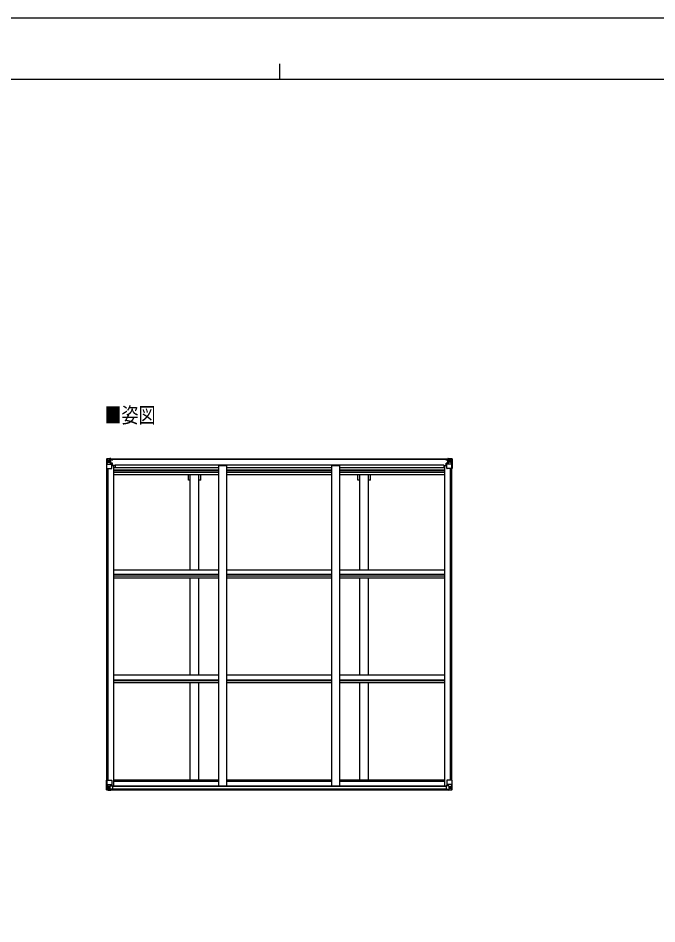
# Model space of a CAD drawing. Units: millimetres, scale not verified. Extents: x -8410 to 8410, y -5940 to 5940.
# Drawn here: x -1666 to 2383, y 200 to 5940 of the extents above; entities that cross this region are included whole.
import ezdxf
from ezdxf.enums import TextEntityAlignment as Align

# ---------------------------------------------------------------- set-up
doc = ezdxf.new("R2010")
doc.units = ezdxf.units.MM
doc.header["$LTSCALE"] = 30
for name, color, linetype in [('0-2_USER1', 3, 'Continuous'), ('0-4_YKK_13', 4, 'Continuous'), ('0-5_YKK_A1', 4, 'Continuous'), ('0-7_YKK_ZWAK', 7, 'Continuous')]:
    doc.layers.add(name, color=color, linetype=linetype)
doc.styles.add('ＭＳ ゴシック', font='')
doc.styles.get('ＭＳ ゴシック').set_extended_font_data('MS Gothic')

msp = doc.modelspace()

# ---------------------------------------------------------------- linework, layer by layer
at = {"layer": '0-4_YKK_13'}
for p, q in [((-1105.95, 3146.23), (-1105.95, 3146.19)), ((-1105.01, 3147.23), (-1105.01, 3147.23)), ((-1105.01, 3147.19), (-1105.01, 3147.23)), ((-1096.04, 3147.62), (-1103.97, 3147.14)), ((-1103.11, 3146.17), (-1103.11, 3146.1)), ((-1103.11, 3085.52), (-1103.11, 3146.1)), ((-1102.56, 3112.4), (-1098.42, 3124.49)), ((-1102.56, 3112.4), (-1095.95, 3112.19)), ((-1099.14, 3142.73), (-1101.87, 3146.4)), ((-1098.28, 3139.22), (-1095.95, 3139.28)), ((-1098.28, 3125.75), (-1098.28, 3139.22)), ((-1095.95, 3125.72), (-1098.28, 3125.75)), ((-1083.95, 3148.41), (-1095.95, 3147.62)), ((-1095.95, 3139.28), (-1083.95, 3139.28)), ((-1095.95, 3125.72), (-1083.95, 3125.72)), ((-1095.95, 3125.72), (-1095.95, 3125.72)), ((-1095.95, 3112.19), (-1071.95, 3112.19)), ((-1090.47, 3132.08), (-1090.47, 3131.12)), ((-1084.95, 3139.28), (-1083.95, 3139.28)), ((-1077.45, 3148.92), (-1083.95, 3148.52)), ((-1083.95, 3122.42), (-1083.95, 3148.52)), ((-1083.95, 3147.64), (-1077.45, 3148.03)), ((-1082.45, 3142.81), (-1083.95, 3142.81)), ((-1082.45, 3139.28), (-1083.95, 3139.28)), ((-1082.45, 3125.72), (-1083.95, 3125.72)), ((-1083.12, 3122.16), (-1072.78, 3120.51)), ((-1083.12, 3121.53), (-1083.12, 3122.16)), ((-1072.78, 3119.88), (-1083.12, 3121.53)), ((-1077.45, 3147.11), (-1082.45, 3147.02)), ((-1081.95, 3142.45), (-1082.45, 3142.45)), ((-1078.45, 3137.52), (-1082.45, 3137.52)), ((-1078.45, 3129.32), (-1082.45, 3129.32)), ((-1082.34, 3141.15), (-1078.45, 3141.15)), ((-1081.96, 3141.36), (-1081.96, 3141.52)), ((-1081.96, 3141.52), (-1081.95, 3141.52)), ((-1081.95, 3143.48), (-1081.95, 3141.52)), ((-1073.95, 3143.48), (-1081.95, 3143.48)), ((-1073.95, 3143.45), (-1081.95, 3143.45)), ((-1071.95, 3141.61), (-1081.95, 3141.52)), ((-1078.45, 3121.42), (-1078.45, 3141.39)), ((-1077.45, 3148.03), (-1077.45, 3148.92)), ((-1077.45, 3147.52), (-1077.45, 3148.03)), ((-1077.45, 3147.52), (-1077.45, 3147.11)), ((-1077.45, 3147.11), (-1077.45, 3146.29)), ((-1075.45, 3144.23), (-1075.45, 3143.48)), ((-1072.78, 3120.51), (-1072.78, 3119.88)), ((-1072.5, 3120.43), (-1068.45, 3120.4)), ((-1072.45, 3146.72), (-1072.45, 3146.29)), ((-1072.15, 3146.72), (-1072.45, 3146.72)), ((-1072.15, 3146.72), (-1070.46, 3146.29)), ((-1071.95, 3143.22), (-1066.95, 3143.22)), ((-1071.95, 3141.61), (-1071.95, 3143.22)), ((-1071.95, 3086.52), (-1071.95, 3119.62)), ((-1067.45, 3108.52), (-1071.95, 3108.52)), ((-1051.45, 3104.6), (-1071.95, 3104.6)), ((-1067.45, 3120.39), (-1068.45, 3120.4)), ((-1068.45, 3118.66), (-1067.45, 3118.67)), ((-1067.45, 3104.6), (-1067.45, 3120.39)), ((-1066.95, 3144.23), (-1066.95, 3143.22)), ((-1066.95, 3143.22), (-1065.95, 3143.22)), ((-1065.95, 3143.22), (-1065.95, 3144.23)), ((-1065.95, 3143.22), (-1065.95, 3141.65)), ((-1065.95, 3141.54), (-1065.95, 3141.65)), ((1031.55, 3104.6), (1052.05, 3104.6)), ((1046.05, 3143.22), (1046.05, 3144.23)), ((1047.05, 3143.22), (1046.05, 3143.22)), ((1046.05, 3143.22), (1046.05, 3141.65)), ((1046.05, 3141.54), (1046.05, 3141.65)), ((1047.05, 3144.23), (1047.05, 3143.22)), ((1052.05, 3143.22), (1047.05, 3143.22)), ((1047.55, 3120.39), (1048.55, 3120.4)), ((1047.55, 3104.6), (1047.55, 3120.39)), ((1048.55, 3118.66), (1047.55, 3118.67)), ((1047.55, 3108.52), (1052.05, 3108.52)), ((1052.6, 3120.43), (1048.55, 3120.4)), ((1052.25, 3146.72), (1050.56, 3146.29)), ((1052.05, 3141.61), (1052.05, 3143.22)), ((1052.05, 3141.61), (1062.05, 3141.52)), ((1052.05, 3086.52), (1052.05, 3119.62)), ((1076.05, 3112.19), (1052.05, 3112.19)), ((1052.25, 3146.72), (1052.55, 3146.72)), ((1052.55, 3146.72), (1052.55, 3146.29)), ((1063.22, 3122.16), (1052.88, 3120.51)), ((1052.88, 3119.88), (1063.22, 3121.53)), ((1052.88, 3120.51), (1052.88, 3119.88)), ((1054.05, 3143.48), (1062.05, 3143.48)), ((1054.05, 3143.45), (1062.05, 3143.45)), ((1057.55, 3148.92), (1064.05, 3148.52)), ((1057.55, 3148.03), (1057.55, 3148.92)), ((1064.05, 3147.64), (1057.55, 3148.03)), ((1057.55, 3147.52), (1057.55, 3148.03)), ((1057.55, 3147.52), (1057.55, 3147.11)), ((1057.55, 3147.11), (1062.55, 3147.02)), ((1057.55, 3147.11), (1057.55, 3146.29)), ((1058.55, 3121.42), (1058.55, 3141.39)), ((1062.44, 3141.15), (1058.55, 3141.15)), ((1058.55, 3137.52), (1062.55, 3137.52)), ((1058.55, 3129.32), (1062.55, 3129.32)), ((1062.05, 3143.48), (1062.05, 3141.52)), ((1062.05, 3142.45), (1062.55, 3142.45)), ((1062.05, 3141.36), (1062.05, 3141.52)), ((1062.05, 3141.52), (1062.05, 3141.52)), ((1062.55, 3142.81), (1064.05, 3142.81)), ((1062.55, 3139.28), (1064.05, 3139.28)), ((1062.55, 3125.72), (1064.05, 3125.72)), ((1063.22, 3121.53), (1063.22, 3122.16)), ((1064.05, 3122.42), (1064.05, 3148.52)), ((1064.05, 3148.41), (1076.05, 3147.62)), ((1065.05, 3139.28), (1064.05, 3139.28)), ((1076.05, 3139.28), (1064.05, 3139.28)), ((1076.05, 3125.72), (1064.05, 3125.72)), ((1070.57, 3132.08), (1070.57, 3131.12)), ((1078.38, 3139.22), (1076.05, 3139.28)), ((1076.05, 3125.72), (1078.38, 3125.75)), ((1076.05, 3125.72), (1076.05, 3125.72)), ((1082.66, 3112.4), (1076.05, 3112.19)), ((1076.14, 3147.62), (1084.06, 3147.14)), ((1078.38, 3125.75), (1078.38, 3139.22)), ((1082.66, 3112.4), (1078.52, 3124.49)), ((1079.24, 3142.73), (1081.97, 3146.4)), ((1083.2, 3146.17), (1083.21, 3146.1)), ((1083.21, 3085.52), (1083.21, 3146.1)), ((1085.11, 3147.23), (1085.11, 3147.23)), ((1085.11, 3147.19), (1085.11, 3147.23)), ((1086.05, 3146.23), (1086.05, 3146.19)), ((-1103.11, 3085.52), (-1072.95, 3085.52)), ((1083.21, 3085.52), (1053.05, 3085.52)), ((-1105.64, 1110.44), (-1072.64, 1110.44)), ((-1105.64, 1049.73), (-1105.64, 1110.44)), ((-1102.8, 1110.44), (-1102.8, 1049.86)), ((-1071.64, 1109.44), (-1071.64, 1076.35)), ((1051.74, 1109.44), (1051.74, 1076.35)), ((1085.74, 1110.44), (1052.74, 1110.44)), ((1082.89, 1110.44), (1082.89, 1049.86)), ((1085.74, 1049.73), (1085.74, 1110.44)), ((-1104.7, 1048.78), (-1104.7, 1048.73)), ((-1095.73, 1048.35), (-1103.65, 1048.82)), ((-1102.79, 1049.79), (-1102.8, 1049.86)), ((-1102.25, 1083.56), (-1095.64, 1083.78)), ((-1102.25, 1083.56), (-1098.11, 1071.48)), ((-1098.83, 1053.23), (-1101.56, 1049.57)), ((-1095.64, 1070.24), (-1097.97, 1070.21)), ((-1097.97, 1070.21), (-1097.97, 1056.74)), ((-1097.97, 1056.74), (-1095.64, 1056.68)), ((-1095.64, 1083.78), (-1071.64, 1083.78)), ((-1095.64, 1070.24), (-1095.64, 1070.24)), ((-1083.64, 1070.24), (-1095.64, 1070.24)), ((-1095.64, 1056.69), (-1083.64, 1056.69)), ((-1083.64, 1047.56), (-1095.64, 1048.34)), ((-1091.12, 1063.88), (-1091.12, 1064.84)), ((-1083.64, 1074.23), (-1077.14, 1074.23)), ((-1083.64, 1074.23), (-1083.64, 1047.44)), ((-1072.46, 1076.09), (-1082.81, 1074.43)), ((-1082.81, 1074.43), (-1082.81, 1074.23)), ((-1080.12, 1074.23), (-1072.46, 1075.45)), ((-1077.14, 1074.23), (-1068.14, 1074.2)), ((-1077.14, 1047.05), (-1077.14, 1052.99)), ((-1068.14, 1052.42), (-1077.14, 1052.36)), ((-1072.46, 1075.45), (-1072.46, 1076.09)), ((-1067.14, 1073.29), (-1067.14, 1053.13)), ((1047.24, 1073.29), (1047.24, 1053.13)), ((1057.24, 1074.23), (1048.24, 1074.2)), ((1048.24, 1052.42), (1057.24, 1052.36)), ((1075.74, 1083.78), (1051.74, 1083.78)), ((1052.56, 1076.09), (1062.91, 1074.43)), ((1052.56, 1075.45), (1052.56, 1076.09)), ((1060.21, 1074.23), (1052.56, 1075.45)), ((1063.74, 1074.23), (1057.24, 1074.23)), ((1057.24, 1047.05), (1057.24, 1052.99)), ((1062.91, 1074.43), (1062.91, 1074.23)), ((1063.74, 1074.23), (1063.74, 1047.44)), ((1063.74, 1070.24), (1075.74, 1070.24)), ((1075.74, 1056.69), (1063.74, 1056.69)), ((1063.74, 1047.56), (1075.74, 1048.34)), ((1071.22, 1063.88), (1071.22, 1064.84)), ((1082.35, 1083.56), (1075.74, 1083.78)), ((1075.74, 1070.24), (1075.74, 1070.24)), ((1075.74, 1070.24), (1078.07, 1070.21)), ((1078.07, 1056.74), (1075.74, 1056.68)), ((1075.83, 1048.35), (1083.75, 1048.82)), ((1078.07, 1070.21), (1078.07, 1056.74)), ((1082.35, 1083.56), (1078.2, 1071.48)), ((1078.92, 1053.23), (1081.66, 1049.57)), ((1082.89, 1049.79), (1082.89, 1049.86)), ((1084.8, 1048.78), (1084.8, 1048.73))]:
    msp.add_line(p, q, dxfattribs=at)
for points in [[(-1105.95, 3146.19), (-1105.95, 3085.52), (-1103.11, 3085.52)], [(-1105.01, 3147.23), (-1095.95, 3147.79), (-1083.95, 3148.52)], [(-1092.39, 3133.04), (-1093.35, 3133.04), (-1093.35, 3134), (-1092.39, 3134)], [(-1091.43, 3134.96), (-1091.43, 3135.92), (-1090.47, 3135.92), (-1090.47, 3134.96)], [(-1090.47, 3131.12), (-1091.43, 3131.12), (-1091.43, 3132.08)], [(-1089.51, 3134), (-1088.55, 3134), (-1088.55, 3133.04), (-1089.51, 3133.04)], [(-1077.45, 3147.52), (-1082.45, 3147.52), (-1082.45, 3122.06)], [(-1066.95, 3141.49), (-1081.95, 3141.36), (-1081.96, 3141.36)], [(-1081.95, 3142.45), (-1073.95, 3142.45), (-1073.95, 3144.23)], [(-1071.95, 3141.61), (-1071.95, 3141.6), (-1065.95, 3141.65)], [(-1068.45, 3120.4), (-1068.45, 3118.66), (-1071.95, 3118.65)], [(1052.05, 3141.61), (1052.05, 3141.6), (1046.05, 3141.65)], [(1047.05, 3141.49), (1062.05, 3141.36), (1062.05, 3141.36)], [(1048.55, 3120.4), (1048.55, 3118.66), (1052.05, 3118.65)], [(1062.05, 3142.45), (1054.05, 3142.45), (1054.05, 3144.23)], [(1057.55, 3147.52), (1062.55, 3147.52), (1062.55, 3122.06)], [(1085.11, 3147.23), (1076.05, 3147.79), (1064.05, 3148.52)], [(1069.61, 3134), (1068.65, 3134), (1068.65, 3133.04), (1069.61, 3133.04)], [(1071.53, 3134.96), (1071.53, 3135.92), (1070.57, 3135.92), (1070.57, 3134.96)], [(1070.57, 3131.12), (1071.53, 3131.12), (1071.53, 3132.08)], [(1072.49, 3133.04), (1073.45, 3133.04), (1073.45, 3134), (1072.49, 3134)], [(1086.05, 3146.19), (1086.05, 3085.52), (1083.21, 3085.52)], [(-1104.7, 1048.73), (-1095.64, 1048.18), (-1077.14, 1047.05)], [(-1092.08, 1061.96), (-1093.04, 1061.96), (-1093.04, 1062.92), (-1092.08, 1062.92)], [(-1091.12, 1064.84), (-1090.16, 1064.84), (-1090.16, 1063.88)], [(-1090.16, 1061), (-1090.16, 1060.04), (-1091.12, 1060.04), (-1091.12, 1061)], [(-1089.2, 1062.92), (-1088.24, 1062.92), (-1088.24, 1061.96), (-1089.2, 1061.96)], [(-1067.14, 1053.13), (-1067.15, 1053.03), (-1077.14, 1052.99)], [(1047.24, 1053.13), (1047.25, 1053.03), (1057.24, 1052.99)], [(1084.8, 1048.73), (1075.74, 1048.18), (1057.24, 1047.05)], [(1069.3, 1062.92), (1068.34, 1062.92), (1068.34, 1061.96), (1069.3, 1061.96)], [(1071.22, 1064.84), (1070.26, 1064.84), (1070.26, 1063.88)], [(1070.26, 1061), (1070.26, 1060.04), (1071.22, 1060.04), (1071.22, 1061)], [(1072.18, 1061.96), (1073.14, 1061.96), (1073.14, 1062.92), (1072.18, 1062.92)]]:
    msp.add_lwpolyline(points, dxfattribs=at)
for centre in [(-1090.95, 3133.52), (1071.05, 3133.52), (-1090.64, 1062.44), (1070.74, 1062.44)]:
    msp.add_circle(centre, 5.3, dxfattribs=at)
for centre, radius, start, end in [((-1104.95, 3146.23), 0.999, 93.4424, 179.95083), ((-1104.95, 3146.23), 1, 93.50017, 180.00079), ((-1104.95, 3146.19), 0.999, 93.4424, 179.95083), ((-1103.8, 3159.84), 12.7, 269.24466, 275.10311), ((-1101.82, 3146.23), 1.28, 131.17831, 182.45895), ((-1092.39, 3134.96), 0.96, 270, 0), ((-1092.39, 3132.08), 0.96, 0, 90), ((-1089.51, 3134.96), 0.96, 180, 270), ((-1089.51, 3132.08), 0.96, 90, 180), ((-1083.01, 3123.09), 0.937, 182.32209, 263.26766), ((-1083.01, 3122.46), 0.937, 182.32209, 263.26766), ((-1081.95, 3143.98), 0.5, 179.99802, 269.99691), ((-1081.95, 3143.95), 0.5, 180.00109, 270.00109), ((-1081.95, 3141.02), 0.5, 90.52895, 180.04464), ((-1081.94, 3140.85), 0.513, 91.88028, 181.04707), ((-1072.89, 3119.58), 0.937, 2.32209, 83.26766), ((-1072.89, 3118.95), 0.937, 2.32209, 83.26766), ((-1066.81, 3149.18), 7.69, 268.96999, 276.43426), ((1046.91, 3149.18), 7.69, 263.56574, 271.03001), ((1052.99, 3119.58), 0.937, 96.73234, 177.67791), ((1052.99, 3118.95), 0.937, 96.73234, 177.67791), ((1062.05, 3143.98), 0.5, 270.00309, 0.00198), ((1062.05, 3143.95), 0.5, 269.99891, 359.99891), ((1062.05, 3141.02), 0.5, 359.95536, 89.47105), ((1062.04, 3140.85), 0.513, 358.95293, 88.11972), ((1063.11, 3123.09), 0.937, 276.73234, 357.67791), ((1063.11, 3122.46), 0.937, 276.73234, 357.67791), ((1069.61, 3134.96), 0.96, 270, 0), ((1069.61, 3132.08), 0.96, 0, 90), ((1072.49, 3134.96), 0.96, 180, 270), ((1072.49, 3132.08), 0.96, 90, 180), ((1081.92, 3146.23), 1.28, 357.54105, 48.82169), ((1083.9, 3159.84), 12.7, 264.89689, 270.75534), ((1085.05, 3146.23), 0.999, 0.04917, 86.5576), ((1085.05, 3146.23), 1, 359.99921, 86.49983), ((1085.05, 3146.19), 0.999, 0.04917, 86.5576), ((-1072.95, 3086.52), 1, 270, 0), ((1053.05, 3086.52), 1, 180, 270), ((-1072.64, 1109.44), 1, 0, 90), ((1052.74, 1109.44), 1, 90, 180), ((-1104.64, 1049.77), 0.999, 180.04917, 266.5576), ((-1104.64, 1049.73), 0.999, 180.04917, 266.5576), ((-1104.64, 1049.73), 1, 179.99921, 266.49983), ((-1103.48, 1036.12), 12.7, 84.89689, 90.75534), ((-1101.51, 1049.73), 1.28, 177.54105, 228.82169), ((-1092.08, 1063.88), 0.96, 270, 0), ((-1092.08, 1061), 0.96, 0, 90), ((-1089.2, 1063.88), 0.96, 180, 270), ((-1089.2, 1061), 0.96, 90, 180), ((-1082.7, 1073.5), 0.937, 96.73234, 129.06602), ((-1072.57, 1077.02), 0.937, 276.73234, 357.67791), ((-1072.57, 1076.38), 0.937, 276.73234, 357.67791), ((1052.67, 1077.02), 0.937, 182.32209, 263.26766), ((1052.67, 1076.38), 0.937, 182.32209, 263.26766), ((1062.8, 1073.5), 0.937, 50.93398, 83.26766), ((1069.3, 1063.88), 0.96, 270, 0), ((1069.3, 1061), 0.96, 0, 90), ((1072.18, 1063.88), 0.96, 180, 270), ((1072.18, 1061), 0.96, 90, 180), ((1081.61, 1049.73), 1.28, 311.17831, 2.45895), ((1083.58, 1036.12), 12.7, 89.24466, 95.10311), ((1084.74, 1049.77), 0.999, 273.4424, 359.95083), ((1084.74, 1049.73), 0.999, 273.4424, 359.95083), ((1084.74, 1049.73), 1, 273.50017, 0.00079)]:
    msp.add_arc(centre, radius, start, end, dxfattribs=at)
for centre, major_axis, ratio, start_param, end_param in [((-904.01, 3159.54), (201, 12.36), 0.060933, 3.1373463, 3.1378449), ((-1103.01, 3147.31), (2, 0.12), 0.060933, 3.1378449, 4.2119296), ((-1101.84, 3114.75), (0.85, 2.32), 0.403757, 2.3087461, 3.2744049), ((-1102.82, 3144.21), (-0.02, 3), 0.466854, 5.5234897, 6.1575023), ((-1101.15, 3139.14), (0.03, 5), 0.573921, 4.7320603, 5.5159136), ((-1099.69, 3125.77), (0, 3), 0.468246, 4.2703918, 4.7058971), ((-1177.7, 3139.28), (81.75, 0), 0.061163, 0, 0.0007725), ((1157.8, 3139.28), (-81.75, 0), 0.061163, 6.2824128, 6.2831853), ((1081.25, 3139.14), (-0.03, 5), 0.573921, 0.7672717, 1.551125), ((1079.79, 3125.77), (0, 3), 0.468246, 1.5772882, 2.0127935), ((1082.92, 3144.21), (0.02, 3), 0.466854, 0.125683, 0.7596956), ((1081.94, 3114.75), (-0.85, 2.32), 0.403757, 3.0087805, 3.9744392), ((1083.11, 3147.31), (-2, 0.12), 0.060933, 2.0712557, 3.1453404), ((884.11, 3159.54), (-201, 12.36), 0.060933, 3.1453404, 3.145839), ((-1102.7, 1048.65), (2, -0.12), 0.060933, 2.0712557, 3.1453404), ((-903.7, 1036.42), (201, -12.36), 0.060933, 3.1453404, 3.145839), ((-1101.53, 1081.21), (0.85, -2.32), 0.403757, 3.0087805, 3.9744392), ((-1102.51, 1051.75), (-0.02, -3), 0.466854, 0.125683, 0.7596956), ((-1100.84, 1056.82), (0.03, -5), 0.573921, 0.7672717, 1.551125), ((-1099.37, 1070.19), (0, -3), 0.468246, 1.5772882, 2.0127935), ((-1177.39, 1056.69), (81.75, 0), 0.061163, 6.2824128, 6.2831853), ((-1068.14, 1073.29), (1, -0.021), 0.906239, 0.0187047, 1.589501), ((-1068.14, 1053.13), (1, 0.012), 0.707053, 4.7036637, 6.124411), ((1048.24, 1073.29), (-1, -0.021), 0.906239, 4.6936843, 6.2644806), ((1048.24, 1053.13), (-1, 0.012), 0.707053, 0.1587743, 1.5795216), ((1157.49, 1056.69), (-81.75, 0), 0.061163, 0, 0.0007725), ((1079.47, 1070.19), (0, -3), 0.468246, 4.2703918, 4.7058971), ((1080.94, 1056.82), (-0.03, -5), 0.573921, 4.7320603, 5.5159136), ((1082.61, 1051.75), (0.02, -3), 0.466854, 5.5234897, 6.1575023), ((1081.63, 1081.21), (-0.85, -2.32), 0.403757, 2.3087461, 3.2744049), ((1082.8, 1048.65), (-2, -0.12), 0.060933, 3.1378449, 4.2119296), ((883.8, 1036.42), (-201, -12.36), 0.060933, 3.1373463, 3.1378449)]:
    msp.add_ellipse(centre, major_axis=major_axis, ratio=ratio, start_param=start_param, end_param=end_param, dxfattribs=at)
at = {"layer": '0-5_YKK_A1'}
for p, q in [((-1082.45, 3146.29), (1062.55, 3146.29)), ((-1082.44, 3144.23), (1062.55, 3144.23)), ((-1071.95, 3103.99), (-1058.95, 3103.99)), ((-1058.95, 1074.09), (-1058.95, 3103.99)), ((1031.55, 3106.02), (-1051.45, 3106.02)), ((-1051.45, 3106.02), (-1051.45, 3090.95)), ((-392.95, 1074.09), (-392.95, 3103.35)), ((-342.95, 3103.35), (-392.95, 3103.35)), ((-342.95, 1074.09), (-342.95, 3103.35)), ((323.05, 1074.09), (323.05, 3103.35)), ((373.05, 3103.35), (323.05, 3103.35)), ((373.05, 1074.09), (373.05, 3103.35)), ((1031.55, 3106.02), (1031.55, 3090.95)), ((1039.05, 1074.09), (1039.05, 3103.99)), ((1052.05, 3103.99), (1039.05, 3103.99)), ((-1103.95, 1110.44), (-1103.95, 3085.52)), ((-1094.95, 1110.44), (-1094.95, 3085.52)), ((-1094.25, 1110.44), (-1094.25, 3085.52)), ((-392.95, 3090.95), (-1058.95, 3090.95)), ((-392.95, 3074.51), (-1058.95, 3074.51)), ((-392.95, 3070.73), (-1058.95, 3070.73)), ((-392.95, 3059.38), (-1058.95, 3059.38)), ((-392.95, 3046.56), (-1058.95, 3046.56)), ((-586.45, 3011.29), (-586.45, 3046.56)), ((-574.45, 2444), (-574.45, 3046.56)), ((-519.45, 2444), (-519.45, 3046.56)), ((-507.45, 3011.29), (-507.45, 3046.56)), ((323.05, 3090.95), (-342.95, 3090.95)), ((323.05, 3074.51), (-342.95, 3074.51)), ((323.05, 3070.73), (-342.95, 3070.73)), ((323.05, 3059.38), (-342.95, 3059.38)), ((323.05, 3046.56), (-342.95, 3046.56)), ((1039.05, 3090.95), (373.05, 3090.95)), ((1039.05, 3074.51), (373.05, 3074.51)), ((1039.05, 3070.73), (373.05, 3070.73)), ((1039.05, 3059.38), (373.05, 3059.38)), ((1039.05, 3046.56), (373.05, 3046.56)), ((487.55, 3011.29), (487.55, 3046.56)), ((499.55, 2444), (499.55, 3046.56)), ((554.55, 2444), (554.55, 3046.56)), ((566.55, 3011.29), (566.55, 3046.56)), ((1074.35, 1110.44), (1074.35, 3085.52)), ((1075.05, 1110.44), (1075.05, 3085.52)), ((1084.05, 1110.44), (1084.05, 3085.52)), ((-574.45, 3011.29), (-586.45, 3011.29)), ((-507.45, 3011.29), (-519.45, 3011.29)), ((499.55, 3011.29), (487.55, 3011.29)), ((566.55, 3011.29), (554.55, 3011.29)), ((-1058.95, 2444), (-392.95, 2444)), ((-392.95, 2414.96), (-1058.95, 2414.96)), ((-342.95, 2444), (323.05, 2444)), ((323.05, 2414.96), (-342.95, 2414.96)), ((373.05, 2444), (1039.05, 2444)), ((1039.05, 2414.96), (373.05, 2414.96)), ((-1058.95, 2405.23), (-392.95, 2405.23)), ((-1058.95, 2392.37), (-392.95, 2392.37)), ((-574.45, 1776.54), (-574.45, 2392.37)), ((-519.45, 1776.54), (-519.45, 2392.37)), ((-342.95, 2405.23), (323.05, 2405.23)), ((-342.95, 2392.37), (323.05, 2392.37)), ((373.05, 2405.23), (1039.05, 2405.23)), ((373.05, 2392.37), (1039.05, 2392.37)), ((499.55, 1776.54), (499.55, 2392.37)), ((554.55, 1776.54), (554.55, 2392.37)), ((-392.95, 1776.54), (-1058.95, 1776.54)), ((-1058.95, 1746.79), (-392.95, 1746.79)), ((-1058.95, 1742.36), (-392.95, 1742.36)), ((-1058.95, 1729.35), (-392.95, 1729.35)), ((-574.45, 1111.33), (-574.45, 1729.35)), ((-519.45, 1111.33), (-519.45, 1729.35)), ((323.05, 1776.54), (-342.95, 1776.54)), ((-342.95, 1746.79), (323.05, 1746.79)), ((-342.95, 1742.36), (323.05, 1742.36)), ((-342.95, 1729.35), (323.05, 1729.35)), ((1039.05, 1776.54), (373.05, 1776.54)), ((373.05, 1746.79), (1039.05, 1746.79)), ((373.05, 1742.36), (1039.05, 1742.36)), ((373.05, 1729.35), (1039.05, 1729.35)), ((499.55, 1111.33), (499.55, 1729.35)), ((554.55, 1111.33), (554.55, 1729.35)), ((-392.95, 1111.33), (-1058.95, 1111.33)), ((-392.95, 1102.2), (-1058.95, 1102.2)), ((323.05, 1111.33), (-342.95, 1111.33)), ((323.05, 1102.2), (-342.95, 1102.2)), ((1039.05, 1111.33), (373.05, 1111.33)), ((1038.78, 1102.2), (373.05, 1102.2)), ((-1077.14, 1049.59), (1057.24, 1049.59)), ((-1077.14, 1048.65), (1057.24, 1048.65)), ((-1067.68, 1074.09), (1047.77, 1074.09)), ((-1067.14, 1071.74), (1047.24, 1071.74)), ((-1067.14, 1056.08), (1047.24, 1056.08))]:
    msp.add_line(p, q, dxfattribs=at)
at = {"layer": '0-7_YKK_ZWAK'}
for p, q in [((-9.96, 5650), (-9.96, 5550)), ((7790.04, 5550), (-7809.96, 5550))]:
    msp.add_line(p, q, dxfattribs=at)
msp.add_lwpolyline([(-8410, -5940), (8410, -5940), (8410, 5940), (-8410, 5940)], close=True, dxfattribs=at)

# ---------------------------------------------------------------- texts
at = {"layer": '0-2_USER1', "style": 'ＭＳ ゴシック', "width": 0.8}
msp.add_text('■姿図', height=98.97, dxfattribs=at).set_placement((-1118.4, 3345), align=Align.BOTTOM_LEFT)

doc.saveas('drawing.dxf')
